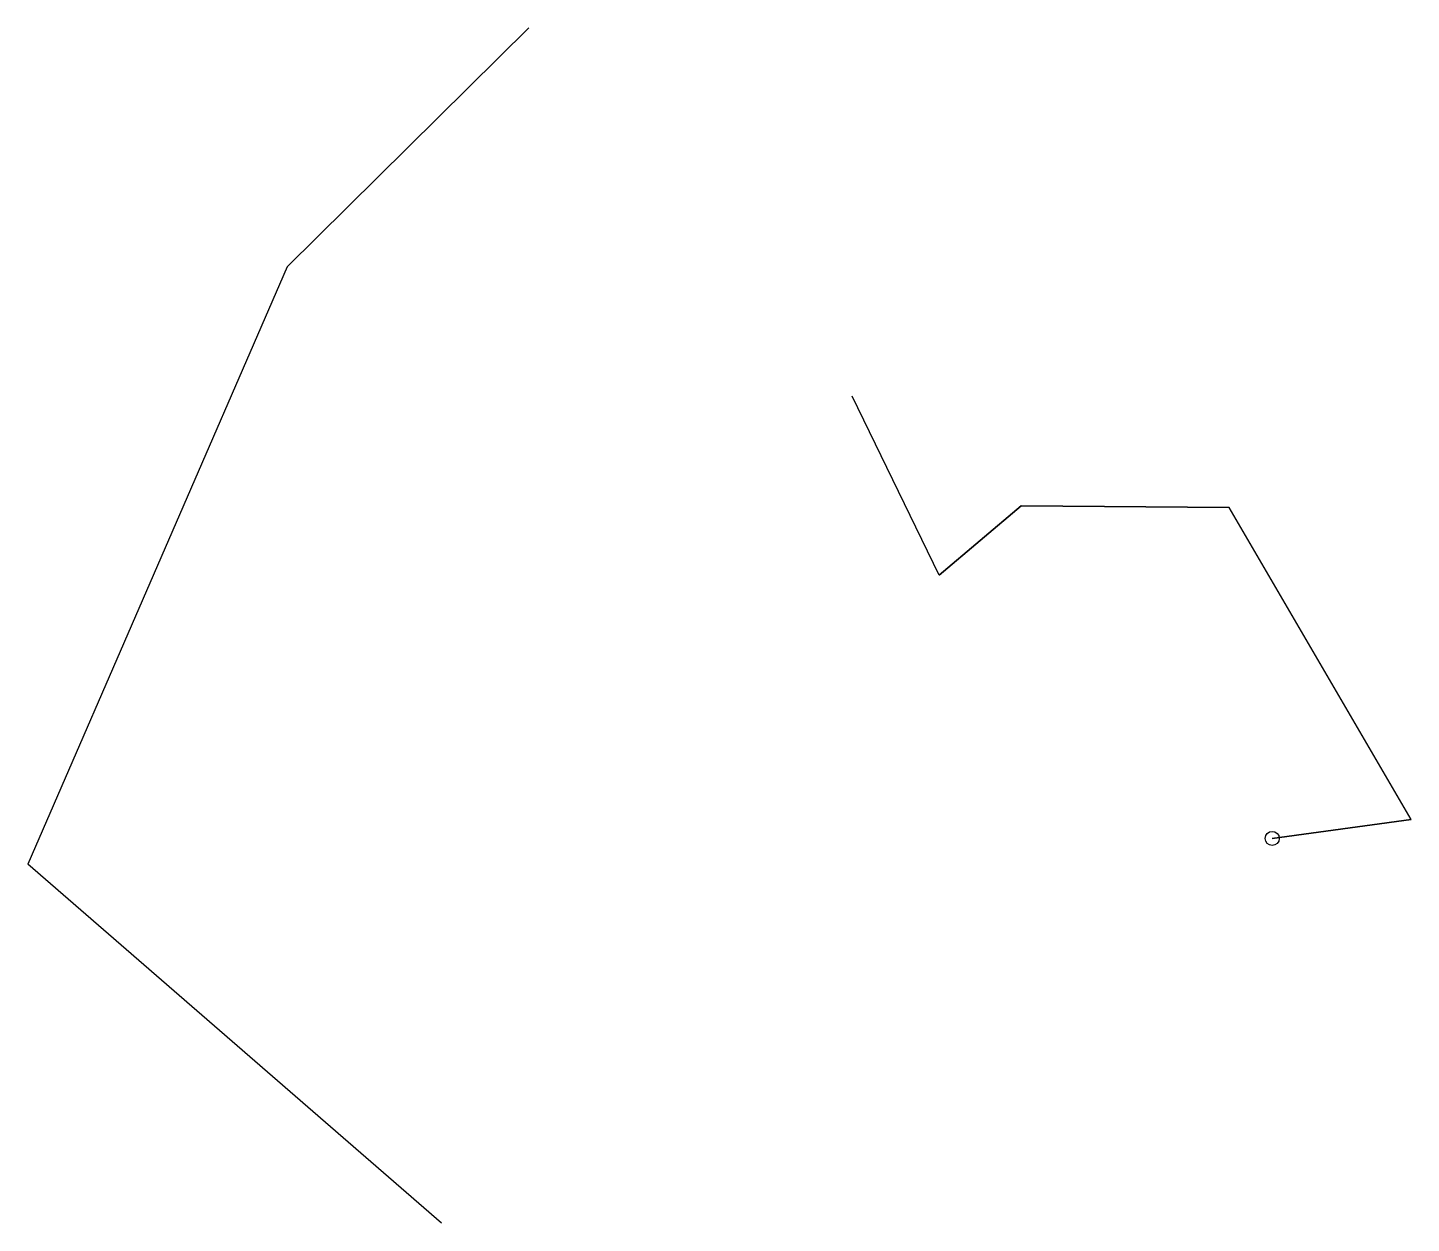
# Model space of a CAD drawing. Extents: x -3897 to 1032, y 557 to 4814.
import ezdxf

# ---------------------------------------------------------------- set-up
doc = ezdxf.new("R2010")
doc.units = 0
doc.header["$MEASUREMENT"] = 0
for name, color, linetype in [('Channel_m-0_b-2_cd-1.2_q-1200_n-0.035', 7, 'Continuous'), ('Channel_m-3_b-0_mwd-0.3_q-1200_n-0.035', 7, 'Continuous'), ('Channel_m-3_b-1_q-1200_n-0.035', 7, 'Continuous'), ('Pipe_type-(Steel)_nd-10_flow-300', 7, 'Continuous'), ('Pipe_type-(Steel)_nd-20', 7, 'Continuous'), ('Pump', 5, 'Continuous')]:
    doc.layers.add(name, color=color, linetype=linetype)
for name, color, linetype, lineweight in [('Pipe_type-(PE100-10)_nd-500_flow-300_MPressure-70', 1, 'Continuous', 35), ('Pipe_type-(PE100-12.5)_nd-315_flow-500_MPressure-20', 4, 'Continuous', 35), ('Pipe_type-(PE100-16)_nd-800_flow-500', 230, 'Continuous', 35)]:
    doc.layers.add(name, color=color, linetype=linetype, lineweight=lineweight)

msp = doc.modelspace()

# ---------------------------------------------------------------- linework, layer by layer
at = {"layer": 'Channel_m-0_b-2_cd-1.2_q-1200_n-0.035'}
msp.add_line((-2423, 557.3), (-3896.6, 1836.6, -10), dxfattribs=at)
at = {"layer": 'Channel_m-3_b-0_mwd-0.3_q-1200_n-0.035'}
msp.add_line((-2971.8, 3962.7, 8.3), (-3896.6, 1836.6, -10), dxfattribs=at)
at = {"layer": 'Channel_m-3_b-1_q-1200_n-0.035'}
msp.add_line((-2111.9, 4814.4, 10), (-2971.8, 3962.7, 8.3), dxfattribs=at)
at = {"layer": 'Pipe_type-(PE100-10)_nd-500_flow-300_MPressure-70', "color": 7}
msp.add_line((383.3, 3105.5, 4), (-358, 3111.5, 5), dxfattribs=at)
at = {"layer": 'Pipe_type-(PE100-12.5)_nd-315_flow-500_MPressure-20', "color": 7}
msp.add_line((-358, 3111.5, 5), (-650, 2864.7, 10), dxfattribs=at)
at = {"layer": 'Pipe_type-(PE100-16)_nd-800_flow-500', "color": 7}
msp.add_line((536.1, 1927.9, -5), (1031.6, 1994.7, 10), dxfattribs=at)
at = {"layer": 'Pipe_type-(Steel)_nd-10_flow-300'}
msp.add_line((-650, 2864.7, 10), (-959.7, 3502), dxfattribs=at)
at = {"layer": 'Pipe_type-(Steel)_nd-20'}
msp.add_line((1031.6, 1994.7, 10), (383.3, 3105.5, 4), dxfattribs=at)
at = {"layer": 'Pump'}
msp.add_circle((536.1, 1927.9, -5), 25, dxfattribs=at)

doc.saveas('drawing.dxf')
